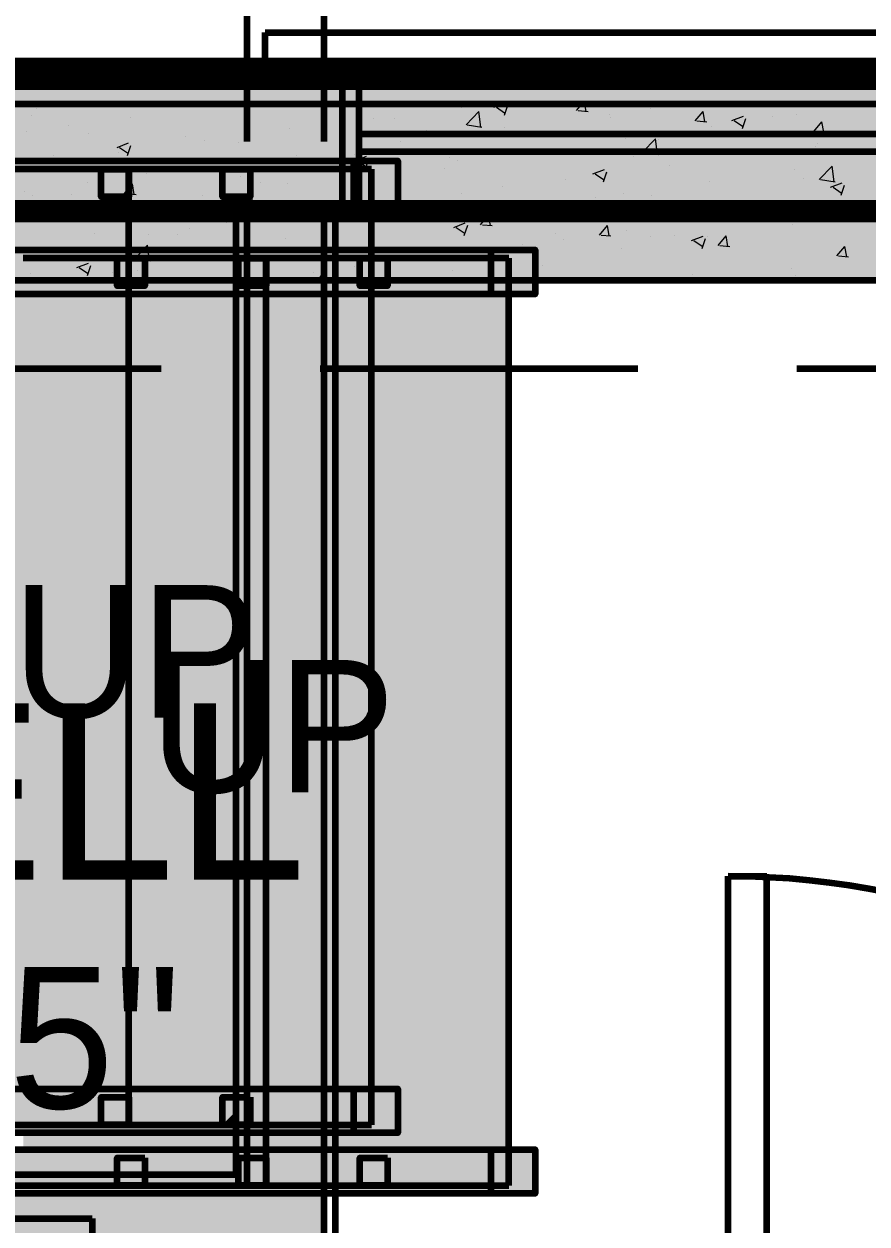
# Model space of a CAD drawing. Header units: inches. Extents: x -355 to 955, y -237 to 947.
# Drawn here: x 484.5 to 522.7, y 343.5 to 397.8 of the extents above; entities that cross this region are included whole.
import ezdxf

# ---------------------------------------------------------------- set-up
doc = ezdxf.new("R2010")
doc.units = ezdxf.units.IN
doc.header["$LTSCALE"] = 96
doc.header["$MEASUREMENT"] = 0
doc.linetypes.add('Dash', pattern=[0.225, 0.15, -0.075])
for name, color, linetype, lineweight, true_color in [('Casings_ Exterior-2', 7, 'Continuous', 158, 0x000000), ('Dimensions-3', 7, 'Continuous', 158, 0x000080), ('Doors-1', 7, 'Continuous', 158, 0x4b4b4b), ('Footings-0', 7, 'Dash', 211, 0x000000), ('Room Labels-2', 7, 'Continuous', 158, 0x004080), ('Stairs & Ramps-1', 7, 'Continuous', 211, 0x000000), ('Stairs & Ramps-2', 7, 'Continuous', 211, 0x000000), ('Stairs & Ramps-3', 7, 'Continuous', 211, 0x000000), ('Stairs & Ramps_ Up_Down Arrows-1', 7, 'Continuous', 158, 0x000080), ('Stairs & Ramps_ Up_Down Arrows-2', 7, 'Continuous', 158, 0x000080), ('Walls_  Foundation-0', 7, 'Continuous', 211, 0x000000), ('Walls_  Normal-1', 7, 'Continuous', 211, 0x000000), ('Walls_  Normal-2', 7, 'Continuous', 211, 0x000000), ('Walls_  Normal-3', 7, 'Continuous', 211, 0x000000), ('Windows-2', 7, 'Continuous', 158, 0x4b4b4b)]:
    doc.layers.add(name, color=color, linetype=linetype, lineweight=lineweight, true_color=true_color)

msp = doc.modelspace()

# ---------------------------------------------------------------- linework, layer by layer
at = {"layer": 'Casings_ Exterior-2', "transparency": 33554687}
for p, q in [((495.456, 395.438), (495.456, 397.438)), ((495.456, 397.438), (532.456, 397.438))]:
    msp.add_line(p, q, dxfattribs=at)
at = {"layer": 'Dimensions-3', "color": 176, "linetype": 'Continuous', "lineweight": 158, "true_color": 0x000080, "transparency": 33554687}
for p, q in [((494.625, 451.474), (494.625, 392.5)), ((498.125, 451.474), (498.125, 392.5))]:
    msp.add_line(p, q, dxfattribs=at)
at = {"layer": 'Dimensions-3', "transparency": 33554687}
msp.add_line((494.625, 433.474), (494.625, 392.5), dxfattribs=at)
at = {"layer": 'Doors-1', "transparency": 33554687}
for p, q in [((516.446, 323.219), (516.446, 359.219)), ((516.446, 359.219), (518.196, 359.219)), ((518.196, 323.219), (518.196, 359.219))]:
    msp.add_line(p, q, dxfattribs=at)
msp.add_arc((516.446, 323.219), 36, 0, 90, dxfattribs=at)
at = {"layer": 'Footings-0', "transparency": 33554687}
msp.add_line((65.947, 382.219), (641.947, 382.219), dxfattribs=at)
at = {"layer": 'Stairs & Ramps-1', "color": 18, "true_color": 0x000000, "transparency": 33554687}
for p, q in [((495.5, 387.219), (484.5, 387.219)), ((506.5, 387.219), (495.5, 387.219)), ((495.5, 345.219), (495.5, 387.219)), ((506.5, 345.219), (506.5, 387.219)), ((484.5, 345.219), (495.5, 345.219)), ((495.5, 345.219), (506.5, 345.219))]:
    msp.add_line(p, q, dxfattribs=at)
for points in [[(507.7, 385.594), (341.5, 385.594), (341.5, 387.594), (507.7, 387.594)], [(505.7, 385.594), (505.7, 387.594), (507.7, 387.594), (507.7, 385.594)], [(490, 387.219), (490, 385.969), (488.75, 385.969), (488.75, 387.219)], [(495.5, 387.219), (495.5, 385.969), (494.25, 385.969), (494.25, 387.219)], [(501, 387.219), (501, 385.969), (499.75, 385.969), (499.75, 387.219)], [(507.7, 344.844), (341.5, 344.844), (341.5, 346.844), (507.7, 346.844)], [(507.7, 346.844), (507.7, 344.844), (505.7, 344.844), (505.7, 346.844)], [(490, 346.469), (490, 345.219), (488.75, 345.219), (488.75, 346.469)], [(495.5, 346.469), (495.5, 345.219), (494.25, 345.219), (494.25, 346.469)], [(501, 346.469), (501, 345.219), (499.75, 345.219), (499.75, 346.469)]]:
    msp.add_lwpolyline(points, close=True, dxfattribs=at)
at = {"layer": 'Stairs & Ramps-1', "color": 7, "true_color": 0xffffff, "transparency": 33554623}
for points in [[(507.7, 387.594), (507.7, 385.594), (507.7, 387.594), (341.5, 385.594)], [(507.7, 387.594), (341.5, 385.594), (507.7, 387.594), (341.5, 387.594)], [(507.7, 385.594), (505.7, 385.594), (507.7, 385.594), (507.7, 387.594)], [(505.7, 385.594), (505.7, 387.594), (505.7, 385.594), (507.7, 387.594)], [(488.75, 387.219), (490, 387.219), (488.75, 387.219), (488.75, 385.969)], [(490, 387.219), (490, 385.969), (490, 387.219), (488.75, 385.969)], [(494.25, 387.219), (495.5, 387.219), (494.25, 387.219), (494.25, 385.969)], [(495.5, 387.219), (495.5, 385.969), (495.5, 387.219), (494.25, 385.969)], [(499.75, 387.219), (501, 387.219), (499.75, 387.219), (499.75, 385.969)], [(501, 387.219), (501, 385.969), (501, 387.219), (499.75, 385.969)], [(507.7, 346.844), (507.7, 344.844), (507.7, 346.844), (341.5, 344.844)], [(507.7, 346.844), (341.5, 344.844), (507.7, 346.844), (341.5, 346.844)], [(505.7, 346.844), (507.7, 346.844), (505.7, 346.844), (505.7, 344.844)], [(507.7, 346.844), (507.7, 344.844), (507.7, 346.844), (505.7, 344.844)], [(488.75, 346.469), (490, 346.469), (488.75, 346.469), (488.75, 345.219)], [(490, 346.469), (490, 345.219), (490, 346.469), (488.75, 345.219)], [(494.25, 346.469), (495.5, 346.469), (494.25, 346.469), (494.25, 345.219)], [(495.5, 346.469), (495.5, 345.219), (495.5, 346.469), (494.25, 345.219)], [(499.75, 346.469), (501, 346.469), (499.75, 346.469), (499.75, 345.219)], [(501, 346.469), (501, 345.219), (501, 346.469), (499.75, 345.219)]]:
    msp.add_solid(points, dxfattribs=at)
at = {"layer": 'Stairs & Ramps-1', "color": 7, "true_color": 0xffffff, "transparency": 33554687}
for points in [[(484.5, 345.219), (484.5, 387.219), (495.5, 345.219), (495.5, 387.219)], [(495.5, 345.219), (495.5, 387.219), (506.5, 345.219), (506.5, 387.219)]]:
    msp.add_solid(points, dxfattribs=at)
at = {"layer": 'Stairs & Ramps-2', "color": 18, "true_color": 0x000000, "transparency": 33554687}
for p, q in [((489.275, 391.25), (478.275, 391.25)), ((500.275, 391.25), (489.275, 391.25)), ((489.275, 347.969), (489.275, 391.25)), ((500.275, 347.969), (500.275, 391.25)), ((478.275, 347.969), (489.275, 347.969)), ((489.275, 347.969), (500.275, 347.969))]:
    msp.add_line(p, q, dxfattribs=at)
for points in [[(501.475, 389.625), (346.275, 389.625), (346.275, 391.625), (501.475, 391.625)], [(499.475, 389.625), (499.475, 391.625), (501.475, 391.625), (501.475, 389.625)], [(489.275, 391.25), (489.275, 390), (488.025, 390), (488.025, 391.25)], [(494.775, 391.25), (494.775, 390), (493.525, 390), (493.525, 391.25)], [(501.475, 347.594), (346.275, 347.594), (346.275, 349.594), (501.475, 349.594)], [(501.475, 349.594), (501.475, 347.594), (499.475, 347.594), (499.475, 349.594)], [(489.275, 349.219), (489.275, 347.969), (488.025, 347.969), (488.025, 349.219)], [(494.775, 349.219), (494.775, 347.969), (493.525, 347.969), (493.525, 349.219)]]:
    msp.add_lwpolyline(points, close=True, dxfattribs=at)
at = {"layer": 'Stairs & Ramps-2', "color": 7, "true_color": 0xffffff, "transparency": 33554623}
for points in [[(501.475, 391.625), (501.475, 389.625), (501.475, 391.625), (346.275, 389.625)], [(501.475, 391.625), (346.275, 389.625), (501.475, 391.625), (346.275, 391.625)], [(501.475, 389.625), (499.475, 389.625), (501.475, 389.625), (501.475, 391.625)], [(499.475, 389.625), (499.475, 391.625), (499.475, 389.625), (501.475, 391.625)], [(488.025, 391.25), (489.275, 391.25), (488.025, 391.25), (488.025, 390)], [(489.275, 391.25), (489.275, 390), (489.275, 391.25), (488.025, 390)], [(493.525, 391.25), (494.775, 391.25), (493.525, 391.25), (493.525, 390)], [(494.775, 391.25), (494.775, 390), (494.775, 391.25), (493.525, 390)], [(501.475, 349.594), (501.475, 347.594), (501.475, 349.594), (346.275, 347.594)], [(501.475, 349.594), (346.275, 347.594), (501.475, 349.594), (346.275, 349.594)], [(499.475, 349.594), (501.475, 349.594), (499.475, 349.594), (499.475, 347.594)], [(501.475, 349.594), (501.475, 347.594), (501.475, 349.594), (499.475, 347.594)], [(488.025, 349.219), (489.275, 349.219), (488.025, 349.219), (488.025, 347.969)], [(489.275, 349.219), (489.275, 347.969), (489.275, 349.219), (488.025, 347.969)], [(493.525, 349.219), (494.775, 349.219), (493.525, 349.219), (493.525, 347.969)], [(494.775, 349.219), (494.775, 347.969), (494.775, 349.219), (493.525, 347.969)]]:
    msp.add_solid(points, dxfattribs=at)
at = {"layer": 'Stairs & Ramps-2', "color": 7, "true_color": 0xffffff, "transparency": 33554687}
for points in [[(478.275, 347.969), (478.275, 391.25), (489.275, 347.969), (489.275, 391.25)], [(489.275, 347.969), (489.275, 391.25), (500.275, 347.969), (500.275, 391.25)]]:
    msp.add_solid(points, dxfattribs=at)
at = {"layer": 'Stairs & Ramps-3', "color": 18, "true_color": 0x000000, "transparency": 33554687}
for p, q in [((489.275, 347.969), (489.275, 389.001)), ((478.275, 347.969), (489.275, 347.969)), ((489.275, 347.969), (494.126, 347.969))]:
    msp.add_line(p, q, dxfattribs=at)
for points in [[(494.126, 347.594), (346.275, 347.594), (346.275, 349.594), (494.126, 349.594)], [(494.126, 349.594)], [(494.126, 347.969), (493.525, 347.969), (493.525, 349.219), (494.126, 349.219)], [(494.126, 349.219)]]:
    msp.add_lwpolyline(points, dxfattribs=at)
msp.add_lwpolyline([(489.275, 349.219), (489.275, 347.969), (488.025, 347.969), (488.025, 349.219)], close=True, dxfattribs=at)
at = {"layer": 'Stairs & Ramps-3', "color": 7, "true_color": 0xffffff, "transparency": 33554687}
for points in [[(478.275, 347.969), (478.275, 389.001), (489.275, 347.969), (489.275, 389.001)], [(489.275, 347.969), (489.275, 389.001), (489.275, 347.969), (494.126, 347.969)]]:
    msp.add_solid(points, dxfattribs=at)
at = {"layer": 'Stairs & Ramps-3', "color": 7, "true_color": 0xffffff, "transparency": 33554623}
for points in [[(494.126, 349.5), (346.275, 347.594), (494.126, 349.594), (346.275, 349.594)], [(494.126, 347.594), (346.275, 347.594), (494.126, 347.594), (494.126, 349.5)], [(488.025, 349.219), (489.275, 349.219), (488.025, 349.219), (488.025, 347.969)], [(489.275, 349.219), (489.275, 347.969), (489.275, 349.219), (488.025, 347.969)], [(493.525, 349.219), (494.126, 349.219), (493.525, 347.969), (494.126, 348.57)], [(494.126, 347.969), (493.525, 347.969), (494.126, 347.969), (494.126, 348.57)]]:
    msp.add_solid(points, dxfattribs=at)
at = {"layer": 'Walls_  Foundation-0', "color": 18, "linetype": 'Continuous', "lineweight": 211, "true_color": 0x000000, "transparency": 33554687}
for p, q in [((61.947, 394.219), (645.947, 394.219)), ((61.947, 386.219), (645.947, 386.219))]:
    msp.add_line(p, q, dxfattribs=at)
at = {"layer": 'Walls_  Foundation-0', "color": 252, "lineweight": 9, "true_color": 0x969696, "transparency": 33554687}
for p, q in [((494.113, 394.218), (494.113, 394.218)), ((504.246, 394.131), (504.246, 394.131)), ((505.826, 394.055), (506.254, 394.219)), ((506.309, 393.693), (506.461, 394.147)), ((509.561, 393.908), (509.822, 394.219)), ((510.009, 393.869), (509.945, 394.219)), ((519.665, 394.159), (519.665, 394.159)), ((484.861, 393.679), (484.861, 393.679)), ((485.12, 394.015), (485.12, 394.015)), ((489.377, 393.594), (489.377, 393.594)), ((500.352, 393.569), (500.352, 393.569)), ((501.317, 393.564), (501.317, 393.564)), ((504.35, 394.025), (504.35, 394.025)), ((504.56, 393.262), (505.144, 393.871)), ((505.227, 393.159), (505.144, 393.871)), ((505.936, 394.055), (506.309, 393.803)), ((509.64, 393.908), (510.088, 393.869)), ((511.05, 393.748), (511.05, 393.748)), ((511.129, 393.612), (511.129, 393.612)), ((512.928, 393.994), (512.928, 393.994)), ((514.941, 393.437), (515.303, 393.868)), ((515.389, 393.398), (515.303, 393.868)), ((516.604, 393.454), (517.129, 393.656)), ((518.439, 393.617), (518.439, 393.617)), ((519.544, 393.734), (519.544, 393.734)), ((486.536, 393.22), (486.536, 393.22)), ((496.564, 393.089), (496.564, 393.089)), ((502.769, 393.018), (502.769, 393.018)), ((504.616, 393.262), (505.283, 393.159)), ((506.314, 393.124), (506.314, 393.124)), ((515.02, 393.437), (515.468, 393.398)), ((515.69, 393.205), (515.69, 393.205)), ((516.715, 393.454), (517.088, 393.202)), ((517.088, 393.091), (517.24, 393.545)), ((520.321, 392.966), (520.683, 393.397)), ((520.769, 392.927), (520.683, 393.397)), ((484.658, 392.974), (484.658, 392.974)), ((487.453, 392.884), (487.453, 392.884)), ((491.858, 392.714), (491.858, 392.714)), ((492.71, 392.56), (492.71, 392.56)), ((501.595, 392.504), (501.595, 392.504)), ((503.473, 392.75), (503.473, 392.75)), ((508.979, 392.767), (508.979, 392.767)), ((511.796, 392.643), (511.796, 392.643)), ((512.564, 392.021), (513.148, 392.63)), ((513.231, 391.918), (513.148, 392.63)), ((513.274, 392.615), (513.274, 392.615)), ((513.721, 392.817), (513.721, 392.817)), ((520.4, 392.966), (520.848, 392.927)), ((488.747, 392.237), (489.272, 392.439)), ((488.816, 391.998), (488.816, 391.998)), ((488.855, 392.237), (489.228, 391.985)), ((489.228, 391.877), (489.38, 392.331)), ((494.232, 392.471), (494.232, 392.471)), ((508.008, 392.163), (508.008, 392.163)), ((512.62, 392.021), (513.287, 391.918)), ((518.532, 392.034), (518.532, 392.034)), ((520.41, 392.28), (520.41, 392.28)), ((520.5, 392.404), (520.5, 392.404)), ((485.028, 391.518), (485.028, 391.518)), ((485.872, 391.877), (485.872, 391.877)), ((494.018, 391.506), (494.018, 391.506)), ((496.824, 391.676), (496.824, 391.676)), ((496.859, 391.88), (496.859, 391.88)), ((499.521, 391.917), (499.521, 391.917)), ((499.525, 391.636), (500.05, 391.838)), ((499.634, 391.636), (500.007, 391.384)), ((500.007, 391.275), (500.159, 391.729)), ((503.815, 391.765), (503.815, 391.765)), ((504.154, 391.634), (504.154, 391.634)), ((512.139, 391.81), (512.139, 391.81)), ((513.796, 391.41), (513.796, 391.41)), ((520.568, 390.78), (521.152, 391.389)), ((521.235, 390.677), (521.152, 391.389)), ((490.062, 391.067), (490.062, 391.067)), ((492.14, 391.26), (492.14, 391.26)), ((494.356, 390.915), (494.356, 390.915)), ((500.26, 391.072), (500.26, 391.072)), ((503.603, 391.263), (503.603, 391.263)), ((510.303, 391.035), (510.828, 391.237)), ((510.413, 391.035), (510.786, 390.783)), ((510.786, 390.673), (510.938, 391.127)), ((510.955, 391.036), (510.955, 391.036)), ((519.452, 391.237), (519.452, 391.237)), ((487.404, 390.636), (487.404, 390.636)), ((489.082, 390.15), (489.444, 390.581)), ((489.53, 390.111), (489.444, 390.581)), ((495.243, 390.669), (495.243, 390.669)), ((496.472, 390.592), (496.472, 390.592)), ((506.195, 390.468), (506.195, 390.468)), ((509.077, 390.79), (509.077, 390.79)), ((515.598, 390.708), (515.598, 390.708)), ((519.868, 390.841), (519.868, 390.841)), ((520.624, 390.78), (521.291, 390.677)), ((521.081, 390.434), (521.606, 390.636)), ((521.192, 390.434), (521.565, 390.182)), ((521.51, 390.602), (521.51, 390.602)), ((521.565, 390.071), (521.717, 390.525)), ((484.563, 390.262), (484.563, 390.262)), ((484.897, 390.065), (484.897, 390.065)), ((486.706, 390.122), (486.706, 390.122)), ((489.16, 390.15), (489.608, 390.111)), ((492.618, 390.063), (492.618, 390.063)), ((494.462, 389.679), (494.824, 390.11)), ((494.91, 389.64), (494.824, 390.11)), ((501.5, 389.792), (501.5, 389.792)), ((504.341, 390.166), (504.341, 390.166)), ((510.409, 389.991), (510.409, 389.991)), ((511.704, 390.146), (511.704, 390.146)), ((512.974, 390.055), (512.974, 390.055)), ((488.724, 389.501), (488.724, 389.501)), ((489.298, 389.327), (489.298, 389.327)), ((493.224, 389.217), (493.749, 389.419)), ((493.332, 389.217), (493.705, 388.965)), ((493.705, 388.857), (493.857, 389.311)), ((494.54, 389.679), (494.988, 389.64)), ((499.622, 389.546), (499.622, 389.546)), ((499.842, 389.208), (500.204, 389.639)), ((500.29, 389.169), (500.204, 389.639)), ((504.614, 389.461), (504.614, 389.461)), ((507.916, 389.666), (507.916, 389.666)), ((515.566, 389.26), (515.566, 389.26)), ((518.437, 389.322), (518.437, 389.322)), ((521.278, 389.696), (521.278, 389.696)), ((484.936, 389.021), (484.936, 389.021)), ((494.886, 388.922), (494.886, 388.922)), ((496.077, 388.914), (496.077, 388.914)), ((499.92, 389.208), (500.368, 389.169)), ((500.95, 389.141), (500.95, 389.141)), ((504.002, 388.616), (504.527, 388.818)), ((504.062, 389.137), (504.062, 389.137)), ((504.484, 388.255), (504.636, 388.709)), ((505.222, 388.737), (505.584, 389.168)), ((505.3, 388.737), (505.748, 388.698)), ((505.67, 388.698), (505.584, 389.168)), ((510.602, 388.266), (510.964, 388.697)), ((511.05, 388.227), (510.964, 388.697)), ((516.559, 389.076), (516.559, 389.076)), ((518.072, 389.194), (518.072, 389.194)), ((519.36, 388.74), (519.36, 388.74)), ((522.345, 388.847), (522.345, 388.847)), ((522.366, 389.042), (522.366, 389.042)), ((487.717, 388.32), (487.717, 388.32)), ((490.167, 388.302), (490.167, 388.302)), ((491.491, 388.291), (491.491, 388.291)), ((492.045, 388.548), (492.045, 388.548)), ((500.168, 388.575), (500.168, 388.575)), ((504.111, 388.616), (504.484, 388.364)), ((508.613, 388.344), (508.613, 388.344)), ((510.68, 388.266), (511.128, 388.227)), ((511.823, 388.452), (511.823, 388.452)), ((512.907, 388.192), (512.907, 388.192)), ((513.985, 388.253), (513.985, 388.253)), ((514.78, 388.015), (515.305, 388.217)), ((515.506, 388.211), (515.506, 388.211)), ((515.982, 387.795), (516.344, 388.226)), ((516.43, 387.756), (516.344, 388.226)), ((485.431, 387.678), (485.431, 387.678)), ((489.547, 387.197), (490.131, 387.806)), ((490.214, 387.094), (490.131, 387.806)), ((496.38, 388.095), (496.38, 388.095)), ((498.669, 388.119), (498.669, 388.119)), ((505.448, 387.706), (505.448, 387.706)), ((507.104, 387.832), (507.104, 387.832)), ((508.982, 388.078), (508.982, 388.078)), ((511.612, 387.649), (511.612, 387.649)), ((514.89, 388.015), (515.263, 387.763)), ((515.263, 387.653), (515.415, 388.107)), ((516.06, 387.795), (516.508, 387.756)), ((521.362, 387.324), (521.724, 387.755)), ((521.81, 387.285), (521.724, 387.755)), ((489.602, 387.197), (490.269, 387.094)), ((492.526, 387.566), (492.526, 387.566)), ((497.088, 387.112), (497.088, 387.112)), ((499.154, 387.494), (499.154, 387.494)), ((502.368, 387.208), (502.368, 387.208)), ((503.448, 387.342), (503.448, 387.342)), ((507.824, 387.169), (507.824, 387.169)), ((521.44, 387.324), (521.888, 387.285)), ((484.844, 386.524), (484.844, 386.524)), ((486.923, 386.798), (487.448, 387)), ((487.03, 386.798), (487.403, 386.546)), ((487.403, 386.439), (487.555, 386.893)), ((488.551, 386.565), (488.551, 386.565)), ((488.632, 387.004), (488.632, 387.004)), ((489.695, 386.644), (489.695, 386.644)), ((497.649, 386.588), (497.649, 386.588)), ((497.804, 386.219), (498.135, 386.565)), ((498.175, 386.219), (498.135, 386.565)), ((499.527, 386.834), (499.527, 386.834)), ((503.97, 386.64), (503.97, 386.64)), ((508.04, 386.911), (508.04, 386.911)), ((514.819, 386.498), (514.819, 386.498)), ((519.305, 386.738), (519.305, 386.738)), ((493.989, 386.492), (493.989, 386.492)), ((497.759, 386.219), (498.226, 386.399)), ((498.31, 386.219), (498.334, 386.291)), ((516.464, 386.364), (516.464, 386.364)), ((519.268, 386.243), (519.268, 386.243)), ((519.501, 386.418), (519.501, 386.418))]:
    msp.add_line(p, q, dxfattribs=at)
at = {"layer": 'Walls_  Foundation-0', "color": 7, "true_color": 0xffffff, "transparency": 33554687}
msp.add_solid([(61.947, 394.219), (645.947, 394.219), (61.947, 386.219), (645.947, 386.219)], dxfattribs=at)
at = {"layer": 'Walls_  Normal-1', "color": 18, "linetype": 'Continuous', "lineweight": 211, "true_color": 0x000000, "transparency": 33554687}
for p, q in [((305.501, 396.167), (551.07, 396.167)), ((302.001, 395.657), (554.57, 395.657)), ((302.001, 395.219), (554.57, 395.219)), ((305.501, 395.667), (551.07, 395.667)), ((345.696, 389.719), (554.57, 389.719)), ((346.196, 389.219), (554.57, 389.219))]:
    msp.add_line(p, q, dxfattribs=at)
at = {"layer": 'Walls_  Normal-1', "color": 6, "lineweight": 9, "true_color": 0xff00ff, "transparency": 33554687}
for p, q in [((486.176, 395.667), (486.676, 396.167)), ((491.833, 395.667), (492.333, 396.167)), ((497.49, 395.667), (497.99, 396.167)), ((503.147, 395.667), (503.647, 396.167)), ((508.804, 395.667), (509.304, 396.167)), ((514.461, 395.667), (514.961, 396.167)), ((520.118, 395.667), (520.618, 396.167))]:
    msp.add_line(p, q, dxfattribs=at)
at = {"layer": 'Walls_  Normal-1', "color": 7, "lineweight": 211, "true_color": 0xffffff, "transparency": 33554687}
msp.add_solid([(305.501, 396.167), (551.07, 396.167), (305.501, 395.667), (551.07, 395.667)], dxfattribs=at)
at = {"layer": 'Walls_  Normal-1', "color": 253, "lineweight": 211, "true_color": 0x899bb6, "transparency": 33554687}
msp.add_solid([(302.001, 395.219), (554.57, 395.219), (302.001, 389.719), (554.57, 389.719)], dxfattribs=at)
at = {"layer": 'Walls_  Normal-2', "color": 18, "linetype": 'Continuous', "lineweight": 211, "true_color": 0x000000, "transparency": 33554687}
for p, q in [((332.701, 395.947), (495.456, 395.947)), ((495.456, 395.947), (495.456, 395.438)), ((329.201, 395.438), (498.956, 395.438)), ((332.701, 395.447), (495.456, 395.447)), ((498.956, 395.438), (498.956, 389)), ((329.201, 395), (498.956, 395)), ((498.956, 395), (498.956, 389.5)), ((329.201, 389.5), (498.956, 389.5)), ((329.201, 389), (498.956, 389)), ((354, 343.719), (487.617, 343.719)), ((487.617, 343.719), (487.617, 335.783))]:
    msp.add_line(p, q, dxfattribs=at)
at = {"layer": 'Walls_  Normal-2', "color": 6, "lineweight": 9, "true_color": 0xff00ff, "transparency": 33554687}
for p, q in [((485.957, 395.447), (486.457, 395.947)), ((491.614, 395.447), (492.114, 395.947))]:
    msp.add_line(p, q, dxfattribs=at)
at = {"layer": 'Walls_  Normal-2', "color": 7, "lineweight": 211, "true_color": 0xffffff, "transparency": 33554687}
msp.add_solid([(332.701, 395.947), (495.456, 395.947), (332.701, 395.447), (495.456, 395.447)], dxfattribs=at)
at = {"layer": 'Walls_  Normal-2', "color": 253, "lineweight": 211, "true_color": 0x899bb6, "transparency": 33554687}
msp.add_solid([(329.201, 395), (498.956, 395), (329.201, 389.5), (498.956, 389.5)], dxfattribs=at)
at = {"layer": 'Walls_  Normal-3', "color": 18, "linetype": 'Continuous', "lineweight": 211, "true_color": 0x000000, "transparency": 33554687}
for p, q in [((472, 395.947), (639.947, 395.947)), ((468.5, 395.438), (639.438, 395.438)), ((472, 395.447), (639.447, 395.447)), ((468.5, 395), (633.5, 395)), ((468.5, 389.5), (494.625, 389.5)), ((494.625, 389.5), (494.625, 345.219)), ((498.125, 389.5), (633.5, 389.5)), ((498.125, 389.5), (498.125, 341.719)), ((468.5, 389), (494.125, 389)), ((494.125, 389), (494.125, 345.719)), ((498.625, 389), (633, 389)), ((498.625, 389), (498.625, 341.219)), ((340.375, 345.719), (494.125, 345.719)), ((340.875, 345.219), (494.625, 345.219))]:
    msp.add_line(p, q, dxfattribs=at)
at = {"layer": 'Walls_  Normal-3', "color": 6, "lineweight": 9, "true_color": 0xff00ff, "transparency": 33554687}
for p, q in [((485.957, 395.447), (486.457, 395.947)), ((491.614, 395.447), (492.114, 395.947)), ((497.271, 395.447), (497.771, 395.947)), ((502.928, 395.447), (503.428, 395.947)), ((508.585, 395.447), (509.085, 395.947)), ((514.241, 395.447), (514.741, 395.947)), ((519.898, 395.447), (520.398, 395.947))]:
    msp.add_line(p, q, dxfattribs=at)
at = {"layer": 'Walls_  Normal-3', "color": 7, "lineweight": 211, "true_color": 0xffffff, "transparency": 33554687}
msp.add_solid([(472, 395.947), (639.947, 395.947), (472, 395.447), (639.447, 395.447)], dxfattribs=at)
at = {"layer": 'Walls_  Normal-3', "color": 253, "lineweight": 211, "true_color": 0x899bb6, "transparency": 33554687}
msp.add_solid([(468.5, 395), (633.5, 395), (468.5, 389.5), (633.5, 389.5)], dxfattribs=at)
at = {"layer": 'Walls_  Normal-3', "color": 53, "true_color": 0xe3d062, "transparency": 33554687}
for points in [[(498.125, 389.5), (498.125, 341.719), (494.625, 389.5), (494.625, 341.719)], [(340.875, 345.219), (494.625, 345.219), (340.875, 341.719), (494.625, 341.719)]]:
    msp.add_solid(points, dxfattribs=at)
at = {"layer": 'Windows-2', "transparency": 33554687}
for p, q in [((499.706, 395.438), (498.956, 395.438)), ((498.956, 395.438), (498.956, 389)), ((499.706, 395.438), (499.706, 389)), ((528.206, 392.837), (499.706, 392.837)), ((528.206, 392.038), (499.706, 392.038)), ((498.956, 389), (528.956, 389)), ((499.706, 389), (498.956, 389))]:
    msp.add_line(p, q, dxfattribs=at)

# ---------------------------------------------------------------- texts
at = {"layer": 'Room Labels-2', "transparency": 33554687, "attachment_point": 8}
for s, insert, char_height, width in [('\\fChief Blueprint|b0|i0|c0|p0;STAIRWELL\\P', (466.995, 358.949), 8, 63.36), ('\\fChief Blueprint|b0|i0|c0|p0;11\'-4" X 3\'-5"\\P', (466.995, 348.618), 6.4, 51.648)]:
    msp.add_mtext(s, dxfattribs=dict(at, insert=insert, char_height=char_height, width=width))
at = {"layer": 'Stairs & Ramps_ Up_Down Arrows-1', "transparency": 33554687, "insert": (490.22, 362.934), "char_height": 6, "width": 15.72, "attachment_point": 7}
msp.add_mtext('\\fChief Blueprint|b0|i0|c0|p0;UP', dxfattribs=at)
at = {"layer": 'Stairs & Ramps_ Up_Down Arrows-2', "transparency": 33554687, "insert": (483.995, 366.325), "char_height": 6, "width": 15.72, "attachment_point": 7}
msp.add_mtext('\\fChief Blueprint|b0|i0|c0|p0;UP', dxfattribs=at)

doc.saveas('drawing.dxf')
